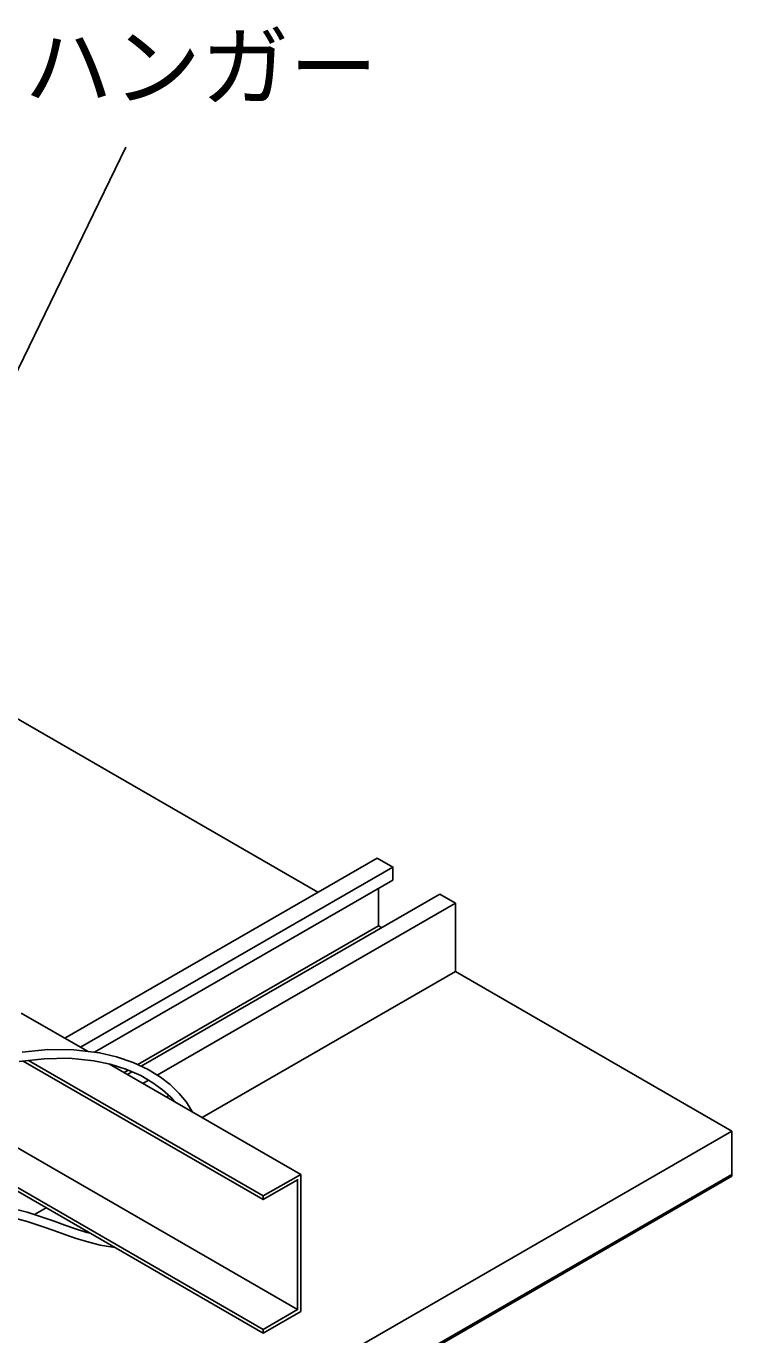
# Model space of a CAD drawing. Units: millimetres on the paper. Extents: x -142 to 140, y -97 to 98.
# Drawn here: x 24.9 to 40.87, y 15.47 to 45.1 of the extents above; entities that cross this region are included whole.
import ezdxf
from ezdxf.enums import TextEntityAlignment as Align

# ---------------------------------------------------------------- set-up
doc = ezdxf.new("R2010")
doc.units = ezdxf.units.MM
for name, color, linetype in [('0-0_文字･図枠･寸法', 7, 'Continuous'), ('0-2_BBカチットワイヤー', 7, 'Continuous'), ('0-3_天井下地', 7, 'Continuous'), ('0-4_天井ボード', 7, 'Continuous')]:
    doc.layers.add(name, color=color, linetype=linetype)
doc.styles.add('ＭＳ ゴシック', font='')
doc.styles.get('ＭＳ ゴシック').set_extended_font_data('MS Gothic')

msp = doc.modelspace()

# ---------------------------------------------------------------- linework, layer by layer
at = {"layer": '0-0_文字･図枠･寸法'}
msp.add_line((19.845, 27.297), (27.158, 42.364), dxfattribs=at)
at = {"layer": '0-2_BBカチットワイヤー'}
for p, q in [((27.119, 21.407), (27.211, 21.46)), ((27.19, 21.366), (27.291, 21.425)), ((27.543, 21.162), (27.669, 21.235)), ((28.074, 20.856), (28.129, 20.888))]:
    msp.add_line(p, q, dxfattribs=at)
for points in [[(24.744, 21.654), (25.307, 21.72), (25.872, 21.729), (26.43, 21.674), (26.798, 21.597), (27.157, 21.484), (27.493, 21.337), (27.769, 21.177), (27.987, 21.018), (28.175, 20.846), (28.26, 20.749)], [(28.668, 20.513), (28.532, 20.732), (28.365, 20.935), (28.159, 21.134), (27.94, 21.303), (27.663, 21.473), (27.322, 21.634), (26.948, 21.763), (26.563, 21.854), (25.981, 21.924), (25.393, 21.925), (24.806, 21.866)], [(26.351, 17.768), (26.272, 17.787), (26.018, 17.867), (25.772, 17.952), (25.534, 18.039), (25.263, 18.135), (24.921, 18.246), (24.492, 18.352), (23.974, 18.429), (23.42, 18.451)], [(23.422, 18.251), (23.994, 18.228), (24.503, 18.147), (24.923, 18.036), (25.261, 17.923), (25.527, 17.828), (25.777, 17.738), (26.033, 17.651), (26.298, 17.571), (26.574, 17.501), (26.864, 17.449), (26.909, 17.446)]]:
    msp.add_lwpolyline(points, dxfattribs=at)
at = {"layer": '0-3_天井下地'}
for p, q in [((25.775, 22.183), (32.846, 26.265)), ((26.129, 21.979), (33.2, 26.061)), ((26.447, 21.868), (33.2, 25.766)), ((32.874, 25.578), (32.874, 24.73)), ((27.504, 21.548), (34.26, 25.448)), ((27.866, 21.349), (34.614, 25.244)), ((34.614, 25.244), (34.26, 25.448)), ((34.614, 23.693), (34.614, 25.244)), ((27.427, 21.585), (32.874, 24.73)), ((32.874, 24.73), (32.945, 24.689)), ((28.887, 20.387), (34.614, 23.693)), ((24.785, 22.755), (26.288, 21.887)), ((24.834, 21.665), (30.265, 18.53)), ((24.952, 21.679), (30.265, 18.611)), ((26.786, 21.6), (31.114, 19.101)), ((24.078, 20.06), (31.043, 16.039)), ((23.53, 19.478), (30.265, 15.59)), ((23.53, 19.397), (30.265, 15.508)), ((25.086, 18.193), (25.351, 18.345))]:
    msp.add_line(p, q, dxfattribs=at)
msp.add_lwpolyline([(33.2, 25.766), (33.2, 26.061), (32.846, 26.265)], dxfattribs=at)
msp.add_lwpolyline([(30.265, 18.611), (31.114, 19.101), (31.114, 15.998), (30.265, 15.508), (30.265, 15.59), (31.043, 16.039), (31.043, 18.979), (30.265, 18.53)], close=True, dxfattribs=at)
at = {"layer": '0-4_天井ボード'}
for p, q in [((31.502, 25.489), (22.344, 30.776)), ((40.872, 20.08), (34.614, 23.693)), ((-43.981, -28.904), (40.872, 20.08)), ((40.872, 20.08), (40.872, 19.059)), ((-43.981, -29.884), (40.872, 19.1)), ((-43.981, -29.925), (40.872, 19.059))]:
    msp.add_line(p, q, dxfattribs=at)

# ---------------------------------------------------------------- texts
at = {"layer": '0-0_文字･図枠･寸法', "style": 'ＭＳ ゴシック'}
msp.add_text('ハンガー', height=1.466, dxfattribs=at).set_placement((24.858, 43.015), align=Align.BOTTOM_LEFT)

doc.saveas('drawing.dxf')
